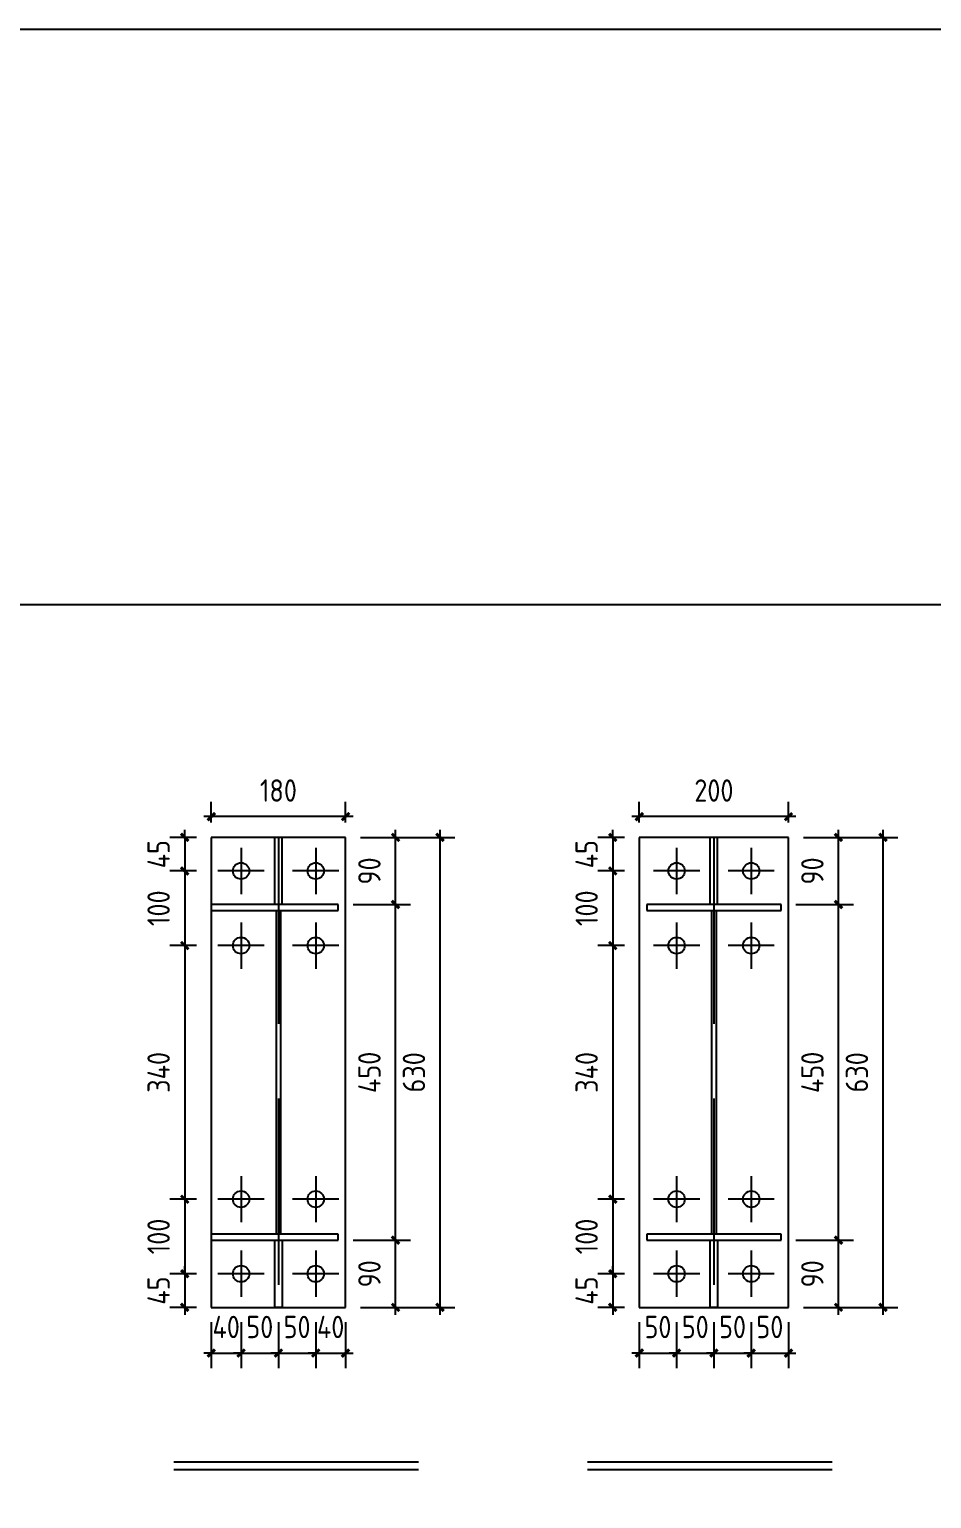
# Model space of a CAD drawing. Extents: x 102162 to 621267, y -39398 to 328893.
# Drawn here: x 287527 to 288736, y 319559 to 321528 of the extents above; entities that cross this region are included whole.
import ezdxf

# ---------------------------------------------------------------- set-up
doc = ezdxf.new("R2010")
doc.units = 0
doc.header["$LTSCALE"] = 1000
doc.header["$MEASUREMENT"] = 0
doc.linetypes.add('DASH', pattern=[0.35, 0.25, -0.1])
doc.styles.get("Standard").update_dxf_attribs({"font": 'gbenor.shx', "bigfont": 'gbcbig.shx'})
doc.dimstyles.get("Standard").update_dxf_attribs({"dimscale": 100, "dimtxt": 3.5, "dimasz": 1, "dimexe": 2.5, "dimexo": 3, "dimgap": 1.5, "dimtad": 1, "dimdec": 0, "dimzin": 0, "dimdsep": 46, "dimtxsty": 'Standard', "dimblk": 'ARCHTICK', "dimcen": 0.09, "dimadec": 0, "dimazin": 0, "dimtfac": 1, "dimtdec": 0, "dimtix": 1, "dimtmove": 2, "dimatfit": 3, "dimfxl": 1, "dimtolj": 1, "dimtzin": 0, "dimarcsym": 0})

# ---------------------------------------------------------------- blocks, each defined once
blk = doc.blocks.new('_ArchTick')
at = {"color": 0, "linetype": 'ByBlock', "const_width": 0.4}
blk.add_lwpolyline([(-0.5, -0.5), (0.5, 0.5)], dxfattribs=at)
blk = doc.blocks.new('*D10159')
at = {"color": 3, "lineweight": -2}
for p, q in [((287735, 320445.1), (287735, 320455.1)), ((287750.6, 320445.1), (287715, 320445.1)), ((287735, 320445.1), (287735, 320400.1)), ((287750.6, 320400.1), (287715, 320400.1)), ((287735, 320400.1), (287735, 320390.1))]:
    blk.add_line(p, q, dxfattribs=at)
at = {"layer": 'Defpoints', "color": 0}
for p in [(287770.6, 320445.1), (287735, 320400.1), (287770.6, 320400.1)]:
    blk.add_point(p, dxfattribs=at)
at = {"color": 3, "lineweight": -2, "xscale": 10, "yscale": 10, "zscale": 10}
for p, rotation in [((287735, 320445.1), 270), ((287735, 320400.1), 90)]:
    blk.add_blockref('_ArchTick', p, dxfattribs=dict(at, rotation=rotation))
at = {"color": 0, "insert": (287700, 320422.6), "char_height": 30, "attachment_point": 5, "rotation": 90}
blk.add_mtext('\\A1;45', dxfattribs=at)
blk = doc.blocks.new('*D10049')
at = {"color": 3, "lineweight": -2}
for p, q in [((287750.6, 320400.1), (287715, 320400.1)), ((287735, 320410.1), (287735, 320290.1)), ((287750.6, 320300.1), (287715, 320300.1))]:
    blk.add_line(p, q, dxfattribs=at)
at = {"layer": 'Defpoints', "color": 0}
for p in [(287770.6, 320400.1), (287735, 320300.1), (287770.6, 320300.1)]:
    blk.add_point(p, dxfattribs=at)
at = {"color": 3, "lineweight": -2, "xscale": 10, "yscale": 10, "zscale": 10}
for p, rotation in [((287735, 320400.1), 90), ((287735, 320300.1), 270)]:
    blk.add_blockref('_ArchTick', p, dxfattribs=dict(at, rotation=rotation))
at = {"color": 0, "insert": (287700, 320350.1), "char_height": 30, "attachment_point": 5, "rotation": 90}
blk.add_mtext('\\A1;100', dxfattribs=at)
blk = doc.blocks.new('*D10050')
at = {"color": 3, "lineweight": -2}
for p, q in [((287750.6, 320300.1), (287715, 320300.1)), ((287735, 320310.1), (287735, 319950.1)), ((287750.6, 319960.1), (287715, 319960.1))]:
    blk.add_line(p, q, dxfattribs=at)
at = {"layer": 'Defpoints', "color": 0}
for p in [(287770.6, 320300.1), (287735, 319960.1), (287770.6, 319960.1)]:
    blk.add_point(p, dxfattribs=at)
at = {"color": 3, "lineweight": -2, "xscale": 10, "yscale": 10, "zscale": 10}
for p, rotation in [((287735, 320300.1), 90), ((287735, 319960.1), 270)]:
    blk.add_blockref('_ArchTick', p, dxfattribs=dict(at, rotation=rotation))
at = {"color": 0, "insert": (287700, 320130.1), "char_height": 30, "attachment_point": 5, "rotation": 90}
blk.add_mtext('\\A1;340', dxfattribs=at)
blk = doc.blocks.new('*D10051')
at = {"color": 3, "lineweight": -2}
for p, q in [((287735, 319970.1), (287735, 319850.1)), ((287750.6, 319960.1), (287715, 319960.1)), ((287750.6, 319860.1), (287715, 319860.1))]:
    blk.add_line(p, q, dxfattribs=at)
at = {"layer": 'Defpoints', "color": 0}
for p in [(287770.6, 319960.1), (287735, 319860.1), (287770.6, 319860.1)]:
    blk.add_point(p, dxfattribs=at)
at = {"color": 3, "lineweight": -2, "xscale": 10, "yscale": 10, "zscale": 10}
for p, rotation in [((287735, 319960.1), 90), ((287735, 319860.1), 270)]:
    blk.add_blockref('_ArchTick', p, dxfattribs=dict(at, rotation=rotation))
at = {"color": 0, "insert": (287700, 319910.1), "char_height": 30, "attachment_point": 5, "rotation": 90}
blk.add_mtext('\\A1;100', dxfattribs=at)
blk = doc.blocks.new('*D10052')
at = {"color": 3, "lineweight": -2}
for p, q in [((287735, 319860.1), (287735, 319870.1)), ((287750.6, 319860.1), (287715, 319860.1)), ((287735, 319860.1), (287735, 319815.1)), ((287750.6, 319815.1), (287715, 319815.1)), ((287735, 319815.1), (287735, 319805.1))]:
    blk.add_line(p, q, dxfattribs=at)
at = {"layer": 'Defpoints', "color": 0}
for p in [(287770.6, 319860.1), (287735, 319815.1), (287770.6, 319815.1)]:
    blk.add_point(p, dxfattribs=at)
at = {"color": 3, "lineweight": -2, "xscale": 10, "yscale": 10, "zscale": 10}
for p, rotation in [((287735, 319860.1), 270), ((287735, 319815.1), 90)]:
    blk.add_blockref('_ArchTick', p, dxfattribs=dict(at, rotation=rotation))
at = {"color": 0, "insert": (287700, 319837.6), "char_height": 30, "attachment_point": 5, "rotation": 90}
blk.add_mtext('\\A1;45', dxfattribs=at)
blk = doc.blocks.new('*D10053')
at = {"color": 3, "lineweight": -2}
for p, q in [((287960.6, 319905.1), (288037.6, 319905.1)), ((288017.6, 319805.1), (288017.6, 319915.1)), ((287970.6, 319815.1), (288037.6, 319815.1))]:
    blk.add_line(p, q, dxfattribs=at)
at = {"layer": 'Defpoints', "color": 0}
for p in [(287940.6, 319905.1), (288017.6, 319905.1), (287950.6, 319815.1)]:
    blk.add_point(p, dxfattribs=at)
at = {"color": 3, "lineweight": -2, "xscale": 10, "yscale": 10, "zscale": 10}
for p, rotation in [((288017.6, 319905.1), 90), ((288017.6, 319815.1), 270)]:
    blk.add_blockref('_ArchTick', p, dxfattribs=dict(at, rotation=rotation))
at = {"color": 0, "insert": (287982.6, 319860.1), "char_height": 30, "attachment_point": 5, "rotation": 90}
blk.add_mtext('\\A1;90', dxfattribs=at)
blk = doc.blocks.new('*D10160')
at = {"color": 3, "lineweight": -2}
for p, q in [((288017.6, 319895.1), (288017.6, 320365.1)), ((287960.6, 320355.1), (288037.6, 320355.1)), ((287960.6, 319905.1), (288037.6, 319905.1))]:
    blk.add_line(p, q, dxfattribs=at)
at = {"layer": 'Defpoints', "color": 0}
for p in [(287940.6, 320355.1), (288017.6, 320355.1), (287940.6, 319905.1)]:
    blk.add_point(p, dxfattribs=at)
at = {"color": 3, "lineweight": -2, "xscale": 10, "yscale": 10, "zscale": 10}
for p, rotation in [((288017.6, 320355.1), 90), ((288017.6, 319905.1), 270)]:
    blk.add_blockref('_ArchTick', p, dxfattribs=dict(at, rotation=rotation))
at = {"color": 0, "insert": (287982.6, 320130.1), "char_height": 30, "attachment_point": 5, "rotation": 90}
blk.add_mtext('\\A1;450', dxfattribs=at)
blk = doc.blocks.new('*D10161')
at = {"color": 3, "lineweight": -2}
for p, q in [((288017.6, 320345.1), (288017.6, 320455.1)), ((287970.6, 320445.1), (288037.6, 320445.1)), ((287960.6, 320355.1), (288037.6, 320355.1))]:
    blk.add_line(p, q, dxfattribs=at)
at = {"layer": 'Defpoints', "color": 0}
for p in [(287950.6, 320445.1), (288017.6, 320445.1), (287940.6, 320355.1)]:
    blk.add_point(p, dxfattribs=at)
at = {"color": 3, "lineweight": -2, "xscale": 10, "yscale": 10, "zscale": 10}
for p, rotation in [((288017.6, 320445.1), 90), ((288017.6, 320355.1), 270)]:
    blk.add_blockref('_ArchTick', p, dxfattribs=dict(at, rotation=rotation))
at = {"color": 0, "insert": (287982.6, 320400.1), "char_height": 30, "attachment_point": 5, "rotation": 90}
blk.add_mtext('\\A1;90', dxfattribs=at)
blk = doc.blocks.new('*D10162')
at = {"color": 3, "lineweight": -2}
for p, q in [((288077.3, 319805.1), (288077.3, 320455.1)), ((287970.6, 320445.1), (288097.3, 320445.1)), ((287970.6, 319815.1), (288097.3, 319815.1))]:
    blk.add_line(p, q, dxfattribs=at)
at = {"layer": 'Defpoints', "color": 0}
for p in [(287950.6, 320445.1), (288077.3, 320445.1), (287950.6, 319815.1)]:
    blk.add_point(p, dxfattribs=at)
at = {"color": 3, "lineweight": -2, "xscale": 10, "yscale": 10, "zscale": 10}
for p, rotation in [((288077.3, 320445.1), 90), ((288077.3, 319815.1), 270)]:
    blk.add_blockref('_ArchTick', p, dxfattribs=dict(at, rotation=rotation))
at = {"color": 0, "insert": (288042.3, 320130.1), "char_height": 30, "attachment_point": 5, "rotation": 90}
blk.add_mtext('\\A1;630', dxfattribs=at)
blk = doc.blocks.new('*D10163')
at = {"color": 3, "lineweight": -2}
for p, q in [((287770.6, 320465.1), (287770.6, 320492.9)), ((287950.6, 320465.1), (287950.6, 320492.9)), ((287960.6, 320472.9), (287760.6, 320472.9))]:
    blk.add_line(p, q, dxfattribs=at)
at = {"layer": 'Defpoints', "color": 0}
for p in [(287770.6, 320472.9), (287770.6, 320445.1), (287950.6, 320445.1)]:
    blk.add_point(p, dxfattribs=at)
at = {"color": 3, "lineweight": -2, "xscale": 10, "yscale": 10, "zscale": 10, "rotation": 180}
blk.add_blockref('_ArchTick', (287770.6, 320472.9), dxfattribs=at)
at = {"color": 3, "lineweight": -2, "xscale": 10, "yscale": 10, "zscale": 10}
blk.add_blockref('_ArchTick', (287950.6, 320472.9), dxfattribs=at)
at = {"color": 0, "insert": (287860.6, 320507.9), "char_height": 30, "attachment_point": 5}
blk.add_mtext('\\A1;180', dxfattribs=at)
blk = doc.blocks.new('*D10054')
at = {"color": 3, "lineweight": -2}
for p, q in [((287770.6, 319795.1), (287770.6, 319733.8)), ((287810.6, 319795.1), (287810.6, 319733.8)), ((287770.6, 319753.8), (287760.6, 319753.8)), ((287770.6, 319753.8), (287810.6, 319753.8)), ((287810.6, 319753.8), (287820.6, 319753.8))]:
    blk.add_line(p, q, dxfattribs=at)
at = {"layer": 'Defpoints', "color": 0}
for p in [(287770.6, 319815.1), (287810.6, 319815.1), (287810.6, 319753.8)]:
    blk.add_point(p, dxfattribs=at)
at = {"color": 3, "lineweight": -2, "xscale": 10, "yscale": 10, "zscale": 10}
blk.add_blockref('_ArchTick', (287770.6, 319753.8), dxfattribs=at)
at = {"color": 3, "lineweight": -2, "xscale": 10, "yscale": 10, "zscale": 10, "rotation": 180}
blk.add_blockref('_ArchTick', (287810.6, 319753.8), dxfattribs=at)
at = {"color": 0, "insert": (287790.6, 319788.8), "char_height": 30, "attachment_point": 5}
blk.add_mtext('\\A1;40', dxfattribs=at)
blk = doc.blocks.new('*D10055')
at = {"color": 3, "lineweight": -2}
for p, q in [((287810.6, 319795.1), (287810.6, 319733.8)), ((287860.6, 319795.1), (287860.6, 319733.8)), ((287810.6, 319753.8), (287800.6, 319753.8)), ((287810.6, 319753.8), (287860.6, 319753.8)), ((287860.6, 319753.8), (287870.6, 319753.8))]:
    blk.add_line(p, q, dxfattribs=at)
at = {"layer": 'Defpoints', "color": 0}
for p in [(287810.6, 319815.1), (287860.6, 319815.1), (287860.6, 319753.8)]:
    blk.add_point(p, dxfattribs=at)
at = {"color": 3, "lineweight": -2, "xscale": 10, "yscale": 10, "zscale": 10}
blk.add_blockref('_ArchTick', (287810.6, 319753.8), dxfattribs=at)
at = {"color": 3, "lineweight": -2, "xscale": 10, "yscale": 10, "zscale": 10, "rotation": 180}
blk.add_blockref('_ArchTick', (287860.6, 319753.8), dxfattribs=at)
at = {"color": 0, "insert": (287835.6, 319788.8), "char_height": 30, "attachment_point": 5}
blk.add_mtext('\\A1;50', dxfattribs=at)
blk = doc.blocks.new('*D10056')
at = {"color": 3, "lineweight": -2}
for p, q in [((287860.6, 319795.1), (287860.6, 319733.8)), ((287910.6, 319795.1), (287910.6, 319733.8)), ((287860.6, 319753.8), (287850.6, 319753.8)), ((287860.6, 319753.8), (287910.6, 319753.8)), ((287910.6, 319753.8), (287920.6, 319753.8))]:
    blk.add_line(p, q, dxfattribs=at)
at = {"layer": 'Defpoints', "color": 0}
for p in [(287860.6, 319815.1), (287910.6, 319815.1), (287910.6, 319753.8)]:
    blk.add_point(p, dxfattribs=at)
at = {"color": 3, "lineweight": -2, "xscale": 10, "yscale": 10, "zscale": 10}
blk.add_blockref('_ArchTick', (287860.6, 319753.8), dxfattribs=at)
at = {"color": 3, "lineweight": -2, "xscale": 10, "yscale": 10, "zscale": 10, "rotation": 180}
blk.add_blockref('_ArchTick', (287910.6, 319753.8), dxfattribs=at)
at = {"color": 0, "insert": (287885.6, 319788.8), "char_height": 30, "attachment_point": 5}
blk.add_mtext('\\A1;50', dxfattribs=at)
blk = doc.blocks.new('*D10057')
at = {"color": 3, "lineweight": -2}
for p, q in [((287910.6, 319795.1), (287910.6, 319733.8)), ((287950.6, 319795.1), (287950.6, 319733.8)), ((287910.6, 319753.8), (287900.6, 319753.8)), ((287910.6, 319753.8), (287950.6, 319753.8)), ((287950.6, 319753.8), (287960.6, 319753.8))]:
    blk.add_line(p, q, dxfattribs=at)
at = {"layer": 'Defpoints', "color": 0}
for p in [(287910.6, 319815.1), (287950.6, 319815.1), (287950.6, 319753.8)]:
    blk.add_point(p, dxfattribs=at)
at = {"color": 3, "lineweight": -2, "xscale": 10, "yscale": 10, "zscale": 10}
blk.add_blockref('_ArchTick', (287910.6, 319753.8), dxfattribs=at)
at = {"color": 3, "lineweight": -2, "xscale": 10, "yscale": 10, "zscale": 10, "rotation": 180}
blk.add_blockref('_ArchTick', (287950.6, 319753.8), dxfattribs=at)
at = {"color": 0, "insert": (287930.6, 319788.8), "char_height": 30, "attachment_point": 5}
blk.add_mtext('\\A1;40', dxfattribs=at)
blk = doc.blocks.new('*D10164')
at = {"color": 3, "lineweight": -2}
for p, q in [((288308.8, 320445.1), (288308.8, 320455.1)), ((288324.4, 320445.1), (288288.8, 320445.1)), ((288308.8, 320445.1), (288308.8, 320400.1)), ((288324.4, 320400.1), (288288.8, 320400.1)), ((288308.8, 320400.1), (288308.8, 320390.1))]:
    blk.add_line(p, q, dxfattribs=at)
at = {"layer": 'Defpoints', "color": 0}
for p in [(288344.4, 320445.1), (288308.8, 320400.1), (288344.4, 320400.1)]:
    blk.add_point(p, dxfattribs=at)
at = {"color": 3, "lineweight": -2, "xscale": 10, "yscale": 10, "zscale": 10}
for p, rotation in [((288308.8, 320445.1), 270), ((288308.8, 320400.1), 90)]:
    blk.add_blockref('_ArchTick', p, dxfattribs=dict(at, rotation=rotation))
at = {"color": 0, "insert": (288273.8, 320422.6), "char_height": 30, "attachment_point": 5, "rotation": 90}
blk.add_mtext('\\A1;45', dxfattribs=at)
blk = doc.blocks.new('*D10058')
at = {"color": 3, "lineweight": -2}
for p, q in [((288324.4, 320400.1), (288288.8, 320400.1)), ((288308.8, 320410.1), (288308.8, 320290.1)), ((288324.4, 320300.1), (288288.8, 320300.1))]:
    blk.add_line(p, q, dxfattribs=at)
at = {"layer": 'Defpoints', "color": 0}
for p in [(288344.4, 320400.1), (288308.8, 320300.1), (288344.4, 320300.1)]:
    blk.add_point(p, dxfattribs=at)
at = {"color": 3, "lineweight": -2, "xscale": 10, "yscale": 10, "zscale": 10}
for p, rotation in [((288308.8, 320400.1), 90), ((288308.8, 320300.1), 270)]:
    blk.add_blockref('_ArchTick', p, dxfattribs=dict(at, rotation=rotation))
at = {"color": 0, "insert": (288273.8, 320350.1), "char_height": 30, "attachment_point": 5, "rotation": 90}
blk.add_mtext('\\A1;100', dxfattribs=at)
blk = doc.blocks.new('*D10059')
at = {"color": 3, "lineweight": -2}
for p, q in [((288324.4, 320300.1), (288288.8, 320300.1)), ((288308.8, 320310.1), (288308.8, 319950.1)), ((288324.4, 319960.1), (288288.8, 319960.1))]:
    blk.add_line(p, q, dxfattribs=at)
at = {"layer": 'Defpoints', "color": 0}
for p in [(288344.4, 320300.1), (288308.8, 319960.1), (288344.4, 319960.1)]:
    blk.add_point(p, dxfattribs=at)
at = {"color": 3, "lineweight": -2, "xscale": 10, "yscale": 10, "zscale": 10}
for p, rotation in [((288308.8, 320300.1), 90), ((288308.8, 319960.1), 270)]:
    blk.add_blockref('_ArchTick', p, dxfattribs=dict(at, rotation=rotation))
at = {"color": 0, "insert": (288273.8, 320130.1), "char_height": 30, "attachment_point": 5, "rotation": 90}
blk.add_mtext('\\A1;340', dxfattribs=at)
blk = doc.blocks.new('*D10060')
at = {"color": 3, "lineweight": -2}
for p, q in [((288308.8, 319970.1), (288308.8, 319850.1)), ((288324.4, 319960.1), (288288.8, 319960.1)), ((288324.4, 319860.1), (288288.8, 319860.1))]:
    blk.add_line(p, q, dxfattribs=at)
at = {"layer": 'Defpoints', "color": 0}
for p in [(288344.4, 319960.1), (288308.8, 319860.1), (288344.4, 319860.1)]:
    blk.add_point(p, dxfattribs=at)
at = {"color": 3, "lineweight": -2, "xscale": 10, "yscale": 10, "zscale": 10}
for p, rotation in [((288308.8, 319960.1), 90), ((288308.8, 319860.1), 270)]:
    blk.add_blockref('_ArchTick', p, dxfattribs=dict(at, rotation=rotation))
at = {"color": 0, "insert": (288273.8, 319910.1), "char_height": 30, "attachment_point": 5, "rotation": 90}
blk.add_mtext('\\A1;100', dxfattribs=at)
blk = doc.blocks.new('*D10061')
at = {"color": 3, "lineweight": -2}
for p, q in [((288308.8, 319860.1), (288308.8, 319870.1)), ((288324.4, 319860.1), (288288.8, 319860.1)), ((288308.8, 319860.1), (288308.8, 319815.1)), ((288324.4, 319815.1), (288288.8, 319815.1)), ((288308.8, 319815.1), (288308.8, 319805.1))]:
    blk.add_line(p, q, dxfattribs=at)
at = {"layer": 'Defpoints', "color": 0}
for p in [(288344.4, 319860.1), (288308.8, 319815.1), (288344.4, 319815.1)]:
    blk.add_point(p, dxfattribs=at)
at = {"color": 3, "lineweight": -2, "xscale": 10, "yscale": 10, "zscale": 10}
for p, rotation in [((288308.8, 319860.1), 270), ((288308.8, 319815.1), 90)]:
    blk.add_blockref('_ArchTick', p, dxfattribs=dict(at, rotation=rotation))
at = {"color": 0, "insert": (288273.8, 319837.6), "char_height": 30, "attachment_point": 5, "rotation": 90}
blk.add_mtext('\\A1;45', dxfattribs=at)
blk = doc.blocks.new('*D10062')
at = {"color": 3, "lineweight": -2}
for p, q in [((288554.4, 319905.1), (288631.4, 319905.1)), ((288611.4, 319805.1), (288611.4, 319915.1)), ((288564.4, 319815.1), (288631.4, 319815.1))]:
    blk.add_line(p, q, dxfattribs=at)
at = {"layer": 'Defpoints', "color": 0}
for p in [(288534.4, 319905.1), (288611.4, 319905.1), (288544.4, 319815.1)]:
    blk.add_point(p, dxfattribs=at)
at = {"color": 3, "lineweight": -2, "xscale": 10, "yscale": 10, "zscale": 10}
for p, rotation in [((288611.4, 319905.1), 90), ((288611.4, 319815.1), 270)]:
    blk.add_blockref('_ArchTick', p, dxfattribs=dict(at, rotation=rotation))
at = {"color": 0, "insert": (288576.4, 319860.1), "char_height": 30, "attachment_point": 5, "rotation": 90}
blk.add_mtext('\\A1;90', dxfattribs=at)
blk = doc.blocks.new('*D10165')
at = {"color": 3, "lineweight": -2}
for p, q in [((288611.4, 319895.1), (288611.4, 320365.1)), ((288554.4, 320355.1), (288631.4, 320355.1)), ((288554.4, 319905.1), (288631.4, 319905.1))]:
    blk.add_line(p, q, dxfattribs=at)
at = {"layer": 'Defpoints', "color": 0}
for p in [(288534.4, 320355.1), (288611.4, 320355.1), (288534.4, 319905.1)]:
    blk.add_point(p, dxfattribs=at)
at = {"color": 3, "lineweight": -2, "xscale": 10, "yscale": 10, "zscale": 10}
for p, rotation in [((288611.4, 320355.1), 90), ((288611.4, 319905.1), 270)]:
    blk.add_blockref('_ArchTick', p, dxfattribs=dict(at, rotation=rotation))
at = {"color": 0, "insert": (288576.4, 320130.1), "char_height": 30, "attachment_point": 5, "rotation": 90}
blk.add_mtext('\\A1;450', dxfattribs=at)
blk = doc.blocks.new('*D10166')
at = {"color": 3, "lineweight": -2}
for p, q in [((288611.4, 320345.1), (288611.4, 320455.1)), ((288564.4, 320445.1), (288631.4, 320445.1)), ((288554.4, 320355.1), (288631.4, 320355.1))]:
    blk.add_line(p, q, dxfattribs=at)
at = {"layer": 'Defpoints', "color": 0}
for p in [(288544.4, 320445.1), (288611.4, 320445.1), (288534.4, 320355.1)]:
    blk.add_point(p, dxfattribs=at)
at = {"color": 3, "lineweight": -2, "xscale": 10, "yscale": 10, "zscale": 10}
for p, rotation in [((288611.4, 320445.1), 90), ((288611.4, 320355.1), 270)]:
    blk.add_blockref('_ArchTick', p, dxfattribs=dict(at, rotation=rotation))
at = {"color": 0, "insert": (288576.4, 320400.1), "char_height": 30, "attachment_point": 5, "rotation": 90}
blk.add_mtext('\\A1;90', dxfattribs=at)
blk = doc.blocks.new('*D10167')
at = {"color": 3, "lineweight": -2}
for p, q in [((288671.1, 319805.1), (288671.1, 320455.1)), ((288564.4, 320445.1), (288691.1, 320445.1)), ((288564.4, 319815.1), (288691.1, 319815.1))]:
    blk.add_line(p, q, dxfattribs=at)
at = {"layer": 'Defpoints', "color": 0}
for p in [(288544.4, 320445.1), (288671.1, 320445.1), (288544.4, 319815.1)]:
    blk.add_point(p, dxfattribs=at)
at = {"color": 3, "lineweight": -2, "xscale": 10, "yscale": 10, "zscale": 10}
for p, rotation in [((288671.1, 320445.1), 90), ((288671.1, 319815.1), 270)]:
    blk.add_blockref('_ArchTick', p, dxfattribs=dict(at, rotation=rotation))
at = {"color": 0, "insert": (288636.1, 320130.1), "char_height": 30, "attachment_point": 5, "rotation": 90}
blk.add_mtext('\\A1;630', dxfattribs=at)
blk = doc.blocks.new('*D10168')
at = {"color": 3, "lineweight": -2}
for p, q in [((288344.4, 320465.1), (288344.4, 320492.9)), ((288544.4, 320465.1), (288544.4, 320492.9)), ((288554.4, 320472.9), (288334.4, 320472.9))]:
    blk.add_line(p, q, dxfattribs=at)
at = {"layer": 'Defpoints', "color": 0}
for p in [(288344.4, 320472.9), (288344.4, 320445.1), (288544.4, 320445.1)]:
    blk.add_point(p, dxfattribs=at)
at = {"color": 3, "lineweight": -2, "xscale": 10, "yscale": 10, "zscale": 10, "rotation": 180}
blk.add_blockref('_ArchTick', (288344.4, 320472.9), dxfattribs=at)
at = {"color": 3, "lineweight": -2, "xscale": 10, "yscale": 10, "zscale": 10}
blk.add_blockref('_ArchTick', (288544.4, 320472.9), dxfattribs=at)
at = {"color": 0, "insert": (288444.4, 320507.9), "char_height": 30, "attachment_point": 5}
blk.add_mtext('\\A1;200', dxfattribs=at)
blk = doc.blocks.new('*D10063')
at = {"color": 3, "lineweight": -2}
for p, q in [((288344.4, 319795.1), (288344.4, 319733.8)), ((288394.4, 319795.1), (288394.4, 319733.8)), ((288344.4, 319753.8), (288334.4, 319753.8)), ((288344.4, 319753.8), (288394.4, 319753.8)), ((288394.4, 319753.8), (288404.4, 319753.8))]:
    blk.add_line(p, q, dxfattribs=at)
at = {"layer": 'Defpoints', "color": 0}
for p in [(288344.4, 319815.1), (288394.4, 319815.1), (288394.4, 319753.8)]:
    blk.add_point(p, dxfattribs=at)
at = {"color": 3, "lineweight": -2, "xscale": 10, "yscale": 10, "zscale": 10}
blk.add_blockref('_ArchTick', (288344.4, 319753.8), dxfattribs=at)
at = {"color": 3, "lineweight": -2, "xscale": 10, "yscale": 10, "zscale": 10, "rotation": 180}
blk.add_blockref('_ArchTick', (288394.4, 319753.8), dxfattribs=at)
at = {"color": 0, "insert": (288369.4, 319788.8), "char_height": 30, "attachment_point": 5}
blk.add_mtext('\\A1;50', dxfattribs=at)
blk = doc.blocks.new('*D10064')
at = {"color": 3, "lineweight": -2}
for p, q in [((288394.4, 319795.1), (288394.4, 319733.8)), ((288444.4, 319795.1), (288444.4, 319733.8)), ((288394.4, 319753.8), (288384.4, 319753.8)), ((288394.4, 319753.8), (288444.4, 319753.8)), ((288444.4, 319753.8), (288454.4, 319753.8))]:
    blk.add_line(p, q, dxfattribs=at)
at = {"layer": 'Defpoints', "color": 0}
for p in [(288394.4, 319815.1), (288444.4, 319815.1), (288444.4, 319753.8)]:
    blk.add_point(p, dxfattribs=at)
at = {"color": 3, "lineweight": -2, "xscale": 10, "yscale": 10, "zscale": 10}
blk.add_blockref('_ArchTick', (288394.4, 319753.8), dxfattribs=at)
at = {"color": 3, "lineweight": -2, "xscale": 10, "yscale": 10, "zscale": 10, "rotation": 180}
blk.add_blockref('_ArchTick', (288444.4, 319753.8), dxfattribs=at)
at = {"color": 0, "insert": (288419.4, 319788.8), "char_height": 30, "attachment_point": 5}
blk.add_mtext('\\A1;50', dxfattribs=at)
blk = doc.blocks.new('*D10065')
at = {"color": 3, "lineweight": -2}
for p, q in [((288444.4, 319795.1), (288444.4, 319733.8)), ((288494.4, 319795.1), (288494.4, 319733.8)), ((288444.4, 319753.8), (288434.4, 319753.8)), ((288444.4, 319753.8), (288494.4, 319753.8)), ((288494.4, 319753.8), (288504.4, 319753.8))]:
    blk.add_line(p, q, dxfattribs=at)
at = {"layer": 'Defpoints', "color": 0}
for p in [(288444.4, 319815.1), (288494.4, 319815.1), (288494.4, 319753.8)]:
    blk.add_point(p, dxfattribs=at)
at = {"color": 3, "lineweight": -2, "xscale": 10, "yscale": 10, "zscale": 10}
blk.add_blockref('_ArchTick', (288444.4, 319753.8), dxfattribs=at)
at = {"color": 3, "lineweight": -2, "xscale": 10, "yscale": 10, "zscale": 10, "rotation": 180}
blk.add_blockref('_ArchTick', (288494.4, 319753.8), dxfattribs=at)
at = {"color": 0, "insert": (288469.4, 319788.8), "char_height": 30, "attachment_point": 5}
blk.add_mtext('\\A1;50', dxfattribs=at)
blk = doc.blocks.new('*D10066')
at = {"color": 3, "lineweight": -2}
for p, q in [((288494.4, 319795.1), (288494.4, 319733.8)), ((288544.4, 319795.1), (288544.4, 319733.8)), ((288494.4, 319753.8), (288484.4, 319753.8)), ((288494.4, 319753.8), (288544.4, 319753.8)), ((288544.4, 319753.8), (288554.4, 319753.8))]:
    blk.add_line(p, q, dxfattribs=at)
at = {"layer": 'Defpoints', "color": 0}
for p in [(288494.4, 319815.1), (288544.4, 319815.1), (288544.4, 319753.8)]:
    blk.add_point(p, dxfattribs=at)
at = {"color": 3, "lineweight": -2, "xscale": 10, "yscale": 10, "zscale": 10}
blk.add_blockref('_ArchTick', (288494.4, 319753.8), dxfattribs=at)
at = {"color": 3, "lineweight": -2, "xscale": 10, "yscale": 10, "zscale": 10, "rotation": 180}
blk.add_blockref('_ArchTick', (288544.4, 319753.8), dxfattribs=at)
at = {"color": 0, "insert": (288519.4, 319788.8), "char_height": 30, "attachment_point": 5}
blk.add_mtext('\\A1;50', dxfattribs=at)

msp = doc.modelspace()

# ---------------------------------------------------------------- linework, layer by layer
for p, q in [((287770.6, 320445.1), (287770.6, 319815.1)), ((287950.6, 320445.1), (287770.6, 320445.1)), ((287950.6, 319815.1), (287950.6, 320445.1)), ((288344.4, 320445.1), (288344.4, 319815.1)), ((288544.4, 320445.1), (288344.4, 320445.1)), ((288544.4, 319815.1), (288544.4, 320445.1)), ((287810.6, 320431.1), (287810.6, 320369.1)), ((287910.6, 320431.1), (287910.6, 320369.1)), ((288394.4, 320431.1), (288394.4, 320369.1)), ((288494.4, 320431.1), (288494.4, 320369.1)), ((287841.6, 320400.1), (287779.6, 320400.1)), ((287941.6, 320400.1), (287879.6, 320400.1)), ((288425.4, 320400.1), (288363.4, 320400.1)), ((288525.4, 320400.1), (288463.4, 320400.1)), ((287810.6, 320331.1), (287810.6, 320269.1)), ((287910.6, 320331.1), (287910.6, 320269.1)), ((288394.4, 320331.1), (288394.4, 320269.1)), ((288494.4, 320331.1), (288494.4, 320269.1)), ((287841.6, 320300.1), (287779.6, 320300.1)), ((287941.6, 320300.1), (287879.6, 320300.1)), ((288425.4, 320300.1), (288363.4, 320300.1)), ((288525.4, 320300.1), (288463.4, 320300.1)), ((287810.6, 319991.1), (287810.6, 319929.1)), ((287910.6, 319991.1), (287910.6, 319929.1)), ((288394.4, 319991.1), (288394.4, 319929.1)), ((288494.4, 319991.1), (288494.4, 319929.1)), ((287941.6, 319960.1), (287879.6, 319960.1)), ((288425.4, 319960.1), (288363.4, 319960.1)), ((288525.4, 319960.1), (288463.4, 319960.1)), ((287810.6, 319891.1), (287810.6, 319829.1)), ((287910.6, 319891.1), (287910.6, 319829.1)), ((288394.4, 319891.1), (288394.4, 319829.1)), ((288494.4, 319891.1), (288494.4, 319829.1)), ((287841.6, 319860.1), (287779.6, 319860.1)), ((287941.6, 319860.1), (287879.6, 319860.1)), ((288425.4, 319860.1), (288363.4, 319860.1)), ((288525.4, 319860.1), (288463.4, 319860.1)), ((287770.6, 319815.1), (287950.6, 319815.1)), ((288344.4, 319815.1), (288544.4, 319815.1)), ((287720.6, 319607.9), (288048.4, 319607.9)), ((288275.1, 319607.9), (288602.8, 319607.9)), ((287720.6, 319597.9), (288048.4, 319597.9)), ((288275.1, 319597.9), (288602.8, 319597.9))]:
    msp.add_line(p, q)
at = {"color": 2}
for p, q in [((287855.6, 320355.1), (287855.6, 320445.1)), ((287865.6, 320355.1), (287865.6, 320445.1)), ((288439.4, 320355.1), (288439.4, 320445.1)), ((288449.4, 320355.1), (288449.4, 320445.1)), ((287841.6, 319960.1), (287779.6, 319960.1)), ((287855.6, 319815.1), (287855.6, 319905.1)), ((287865.6, 319905.1), (287865.6, 319815.1)), ((288439.4, 319815.1), (288439.4, 319905.1)), ((288449.4, 319905.1), (288449.4, 319815.1)), ((287860.6, 319815.1), (287855.6, 319815.1)), ((287865.6, 319815.1), (287860.6, 319815.1)), ((288444.4, 319815.1), (288439.4, 319815.1)), ((288449.4, 319815.1), (288444.4, 319815.1))]:
    msp.add_line(p, q, dxfattribs=at)
at = {"color": 1, "linetype": 'DASH'}
for p, q in [((287860.6, 320445.1), (287860.6, 319815.1)), ((288444.4, 320445.1), (288444.4, 319815.1))]:
    msp.add_line(p, q, dxfattribs=at)
at = {"color": 4}
for p, q in [((287860.6, 320355.1), (287770.6, 320355.1)), ((287770.6, 320355.1), (287770.6, 320347.1)), ((287770.6, 320347.1), (287940.6, 320347.1)), ((287857.6, 320347.1), (287857.6, 319913.1)), ((287940.6, 320355.1), (287860.6, 320355.1)), ((287863.6, 320347.1), (287863.6, 319913.1)), ((287940.6, 320347.1), (287940.6, 320355.1)), ((288444.4, 320355.1), (288354.4, 320355.1)), ((288354.4, 320355.1), (288354.4, 320347.1)), ((288354.4, 320347.1), (288534.4, 320347.1)), ((288441.4, 320347.1), (288441.4, 319913.1)), ((288534.4, 320355.1), (288444.4, 320355.1)), ((288447.4, 320347.1), (288447.4, 319913.1)), ((288534.4, 320347.1), (288534.4, 320355.1)), ((287940.6, 319913.1), (287770.6, 319913.1)), ((287770.6, 319913.1), (287770.6, 319905.1)), ((287770.6, 319905.1), (287860.6, 319905.1)), ((287855.6, 319905.1), (287865.6, 319905.1)), ((287860.6, 319905.1), (287940.6, 319905.1)), ((287940.6, 319905.1), (287940.6, 319913.1)), ((288534.4, 319913.1), (288354.4, 319913.1)), ((288354.4, 319913.1), (288354.4, 319905.1)), ((288354.4, 319905.1), (288444.4, 319905.1)), ((288439.4, 319905.1), (288449.4, 319905.1)), ((288444.4, 319905.1), (288534.4, 319905.1)), ((288534.4, 319905.1), (288534.4, 319913.1))]:
    msp.add_line(p, q, dxfattribs=at)
for points in [[(286301.7, 320757.4), (290756.7, 320757.4), (290756.7, 321528.2), (286301.7, 321528.2)], [(286301.7, 320757.4), (290756.7, 320757.4), (290756.7, 317607.4), (286301.7, 317607.4)]]:
    msp.add_lwpolyline(points, close=True)
for centre in [(287810.6, 320400.1), (287910.6, 320400.1), (288394.4, 320400.1), (288494.4, 320400.1), (287810.6, 320300.1), (287910.6, 320300.1), (288394.4, 320300.1), (288494.4, 320300.1), (287810.6, 319960.1), (287910.6, 319960.1), (288394.4, 319960.1), (288494.4, 319960.1), (287810.6, 319860.1), (287910.6, 319860.1), (288394.4, 319860.1), (288494.4, 319860.1)]:
    msp.add_circle(centre, 11)

# ---------------------------------------------------------------- dimensions: what is measured, and where the dimension line sits
for p1, p2, distance, picture, middle in [((287950.6, 320445.1), (287770.6, 320445.1), -27.8, '*D10163', (287860.6, 320507.9)), ((288544.4, 320445.1), (288344.4, 320445.1), -27.8, '*D10168', (288444.4, 320507.9)), ((287950.6, 319815.1), (287950.6, 320445.1), -126.7, '*D10162', (288042.3, 320130.1)), ((288544.4, 319815.1), (288544.4, 320445.1), -126.7, '*D10167', (288636.1, 320130.1))]:
    dim = msp.add_aligned_dim(p1=p1, p2=p2, distance=distance, dimstyle='Standard', override={"dimtxt": 0.3, "dimasz": 0.1, "dimexe": 0.2, "dimexo": 0.2, "dimgap": 0.2, "dimdle": 0.1, "dimclrd": 3, "dimclre": 3})
    dim.commit()
    dim.dimension.update_dxf_attribs({"geometry": picture, "text_midpoint": middle})
for base, p1, p2, picture, middle in [((287735, 320400.1), (287770.6, 320445.1), (287770.6, 320400.1), '*D10159', (287700, 320422.6)), ((288017.6, 320445.1), (287940.6, 320355.1), (287950.6, 320445.1), '*D10161', (287982.6, 320400.1)), ((288308.8, 320400.1), (288344.4, 320445.1), (288344.4, 320400.1), '*D10164', (288273.8, 320422.6)), ((288611.4, 320445.1), (288534.4, 320355.1), (288544.4, 320445.1), '*D10166', (288576.4, 320400.1)), ((287735, 320300.1), (287770.6, 320400.1), (287770.6, 320300.1), '*D10049', (287700, 320350.1)), ((288308.8, 320300.1), (288344.4, 320400.1), (288344.4, 320300.1), '*D10058', (288273.8, 320350.1)), ((288017.6, 320355.1), (287940.6, 319905.1), (287940.6, 320355.1), '*D10160', (287982.6, 320130.1)), ((288611.4, 320355.1), (288534.4, 319905.1), (288534.4, 320355.1), '*D10165', (288576.4, 320130.1)), ((287735, 319960.1), (287770.6, 320300.1), (287770.6, 319960.1), '*D10050', (287700, 320130.1)), ((288308.8, 319960.1), (288344.4, 320300.1), (288344.4, 319960.1), '*D10059', (288273.8, 320130.1)), ((287735, 319860.1), (287770.6, 319960.1), (287770.6, 319860.1), '*D10051', (287700, 319910.1)), ((288308.8, 319860.1), (288344.4, 319960.1), (288344.4, 319860.1), '*D10060', (288273.8, 319910.1)), ((288017.6, 319905.1), (287950.6, 319815.1), (287940.6, 319905.1), '*D10053', (287982.6, 319860.1)), ((288611.4, 319905.1), (288544.4, 319815.1), (288534.4, 319905.1), '*D10062', (288576.4, 319860.1)), ((287735, 319815.1), (287770.6, 319860.1), (287770.6, 319815.1), '*D10052', (287700, 319837.6)), ((288308.8, 319815.1), (288344.4, 319860.1), (288344.4, 319815.1), '*D10061', (288273.8, 319837.6))]:
    dim = msp.add_linear_dim(base=base, p1=p1, p2=p2, angle=90, dimstyle='Standard', override={"dimtxt": 0.3, "dimasz": 0.1, "dimexe": 0.2, "dimexo": 0.2, "dimgap": 0.2, "dimdle": 0.1, "dimclrd": 3, "dimclre": 3})
    dim.commit()
    dim.dimension.update_dxf_attribs({"geometry": picture, "text_midpoint": middle})
for base, p1, p2, picture, middle in [((287810.6, 319753.8), (287770.6, 319815.1), (287810.6, 319815.1), '*D10054', (287790.6, 319788.8)), ((287860.6, 319753.8), (287810.6, 319815.1), (287860.6, 319815.1), '*D10055', (287835.6, 319788.8)), ((287910.6, 319753.8), (287860.6, 319815.1), (287910.6, 319815.1), '*D10056', (287885.6, 319788.8)), ((287950.6, 319753.8), (287910.6, 319815.1), (287950.6, 319815.1), '*D10057', (287930.6, 319788.8)), ((288394.4, 319753.8), (288344.4, 319815.1), (288394.4, 319815.1), '*D10063', (288369.4, 319788.8)), ((288444.4, 319753.8), (288394.4, 319815.1), (288444.4, 319815.1), '*D10064', (288419.4, 319788.8)), ((288494.4, 319753.8), (288444.4, 319815.1), (288494.4, 319815.1), '*D10065', (288469.4, 319788.8)), ((288544.4, 319753.8), (288494.4, 319815.1), (288544.4, 319815.1), '*D10066', (288519.4, 319788.8))]:
    dim = msp.add_linear_dim(base=base, p1=p1, p2=p2, dimstyle='Standard', override={"dimtxt": 0.3, "dimasz": 0.1, "dimexe": 0.2, "dimexo": 0.2, "dimgap": 0.2, "dimdle": 0.1, "dimclrd": 3, "dimclre": 3})
    dim.commit()
    dim.dimension.update_dxf_attribs({"geometry": picture, "text_midpoint": middle})

doc.saveas('drawing.dxf')
